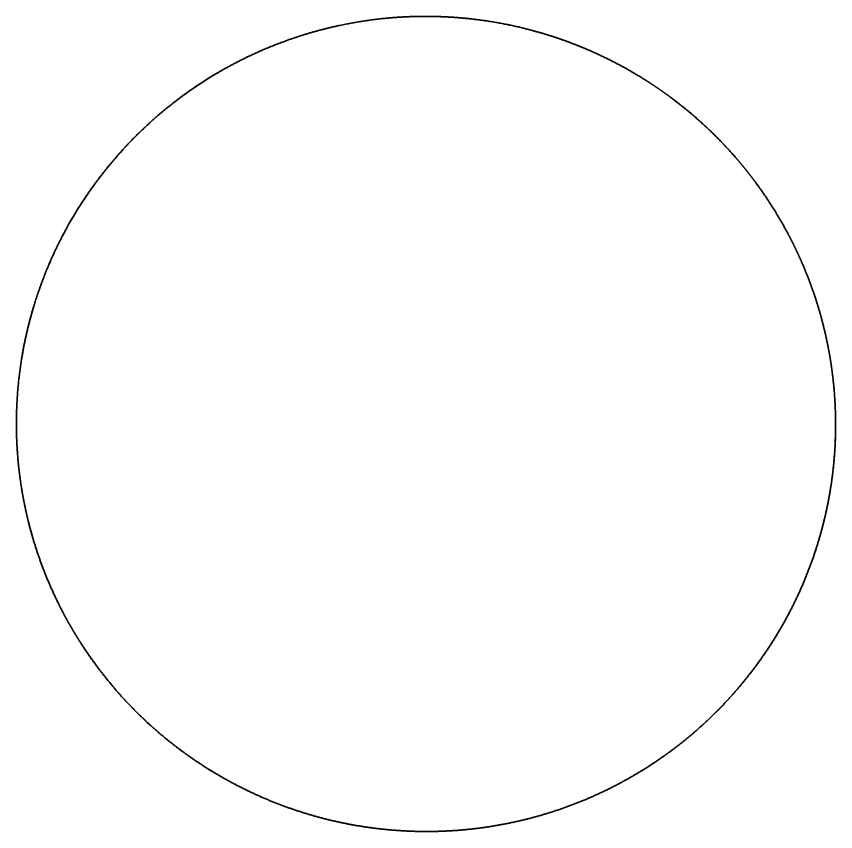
# Model space of a CAD drawing. Header units: millimetres. Extents: x 0 to 2650, y -1173 to 718.
# Drawn here: x 570.69 to 607.69, y -716.35 to -679.51 of the extents above; entities that cross this region are included whole.
import ezdxf

# ---------------------------------------------------------------- set-up
doc = ezdxf.new("R2010")
doc.units = ezdxf.units.MM
doc.layers.add('Blocks', color=7, linetype='Continuous')
doc.layers.add('Blocks$Inner', color=7, linetype='Continuous', lineweight=25, true_color=0x007f00)
doc.layers.add('Blocks$Outline', color=7, linetype='Continuous', lineweight=35, true_color=0xff3f3f)

# ---------------------------------------------------------------- blocks, each defined once
blk = doc.blocks.new('Balcony Lounge Bench Top')
at = {"layer": 'Blocks$Inner'}
blk.add_rational_spline([(393.912, -117.94), (393.37, -117.94), (392.827, -117.964), (392.282, -118.012), (391.98, -118.039), (391.677, -118.074), (391.377, -118.116), (391.076, -118.157), (390.778, -118.207), (390.482, -118.263), (389.889, -118.375), (389.305, -118.517), (388.729, -118.686), (388.153, -118.855), (387.585, -119.053), (387.025, -119.279), (386.745, -119.392), (386.467, -119.512), (386.192, -119.64), (385.916, -119.767), (385.642, -119.903), (385.374, -120.043), (384.299, -120.607), (383.294, -121.268), (382.356, -122.024), (381.887, -122.402), (381.435, -122.804), (381.001, -123.231), (380.784, -123.445), (380.572, -123.664), (380.366, -123.888), (380.161, -124.111), (379.961, -124.338), (379.768, -124.57), (378.994, -125.498), (378.316, -126.493), (377.735, -127.556), (377.445, -128.088), (377.177, -128.64), (376.94, -129.199), (376.703, -129.758), (376.494, -130.325), (376.314, -130.9), (375.953, -132.05), (375.704, -133.232), (375.572, -134.447)], [1.00000000051, 1.00000000051, 1.00000000051, 1.00000000051, 1.00000000051, 1.00000000051, 1.00000000051, 1.00000000051, 1.00000000051, 1.00000000051, 1.00000000051, 1.00000000051, 1.00000000051, 1.00000000051, 1.00000000051, 1.00000000051, 1.00000000051, 1.00000000051, 1.00000000051, 1.00000000051, 1.00000000051, 1.00000000051, 1.00000000051, 1.00000000051, 1.00000000051, 1.00000000051, 1.00000000051, 1.00000000051, 1.00000000051, 1.00000000051, 1.00000000051, 1.00000000051, 1.00000000051, 1.00000000051, 1.00000000051, 1.00000000051, 1.00000000051, 1.00000000051, 1.00000000051, 1.00000000051, 1.00000000051, 1.00000000051, 1.00000000051, 1.00000000034, 1.00000000017, 1], degree=3, knots=[304.902351, 304.902351, 304.902351, 304.902351, 307.289279, 307.289279, 307.289279, 308.624375, 308.624375, 308.624375, 309.952775, 309.952775, 309.952775, 312.594983, 312.594983, 312.594983, 315.237945, 315.237945, 315.237945, 316.5673, 316.5673, 316.5673, 317.902261, 317.902261, 317.902261, 323.198072, 323.198072, 323.198072, 325.852733, 325.852733, 325.852733, 327.187262, 327.187262, 327.187262, 328.513808, 328.513808, 328.513808, 333.806045, 333.806045, 333.806045, 336.472222, 336.472222, 336.472222, 339.119462, 339.119462, 339.119462, 344.424455, 344.424455, 344.424455, 344.424455], dxfattribs=at)
for points, knots in [([(412.183, -138.43), (412.249, -137.824), (412.285, -137.215), (412.291, -136.605), (412.297, -135.997), (412.274, -135.388), (412.22, -134.782), (412.113, -133.574), (411.891, -132.389), (411.552, -131.226), (411.382, -130.643), (411.182, -130.063), (410.956, -129.5), (410.73, -128.939), (410.478, -128.39), (410.2, -127.854), (409.922, -127.319), (409.618, -126.8), (409.289, -126.295), (408.958, -125.787), (408.603, -125.295), (408.224, -124.822), (407.467, -123.878), (406.626, -123.018), (405.701, -122.24), (405.24, -121.853), (404.761, -121.489), (404.264, -121.148), (404.014, -120.977), (403.759, -120.812), (403.501, -120.653), (403.243, -120.495), (402.982, -120.343), (402.717, -120.198), (401.662, -119.619), (400.561, -119.149), (399.414, -118.787), (399.126, -118.696), (398.837, -118.613), (398.546, -118.537), (398.253, -118.46), (397.958, -118.39), (397.662, -118.329), (397.073, -118.205), (396.479, -118.111), (395.88, -118.046), (395.226, -117.975), (394.57, -117.94), (393.912, -117.94)], [273.782986, 273.782986, 273.782986, 273.782986, 275.612954, 275.612954, 275.612954, 277.439114, 277.439114, 277.439114, 281.071996, 281.071996, 281.071996, 282.90192, 282.90192, 282.90192, 284.717848, 284.717848, 284.717848, 286.529762, 286.529762, 286.529762, 288.355081, 288.355081, 288.355081, 291.993199, 291.993199, 291.993199, 293.810003, 293.810003, 293.810003, 294.725408, 294.725408, 294.725408, 295.638046, 295.638046, 295.638046, 299.267578, 299.267578, 299.267578, 300.177964, 300.177964, 300.177964, 301.09352, 301.09352, 301.09352, 302.913039, 302.913039, 302.913039, 304.902351, 304.902351, 304.902351, 304.902351]), ([(375.462, -136.482), (375.463, -137.66), (375.576, -138.826), (375.91, -140.556), (376.049, -141.13), (376.378, -142.251), (376.569, -142.801), (377.214, -144.418), (377.746, -145.456), (379.012, -147.437), (379.73, -148.352), (380.926, -149.615), (381.345, -150.018), (382.224, -150.786), (382.686, -151.152), (384.109, -152.174), (385.11, -152.757), (386.69, -153.487), (387.23, -153.707), (388.336, -154.096), (388.897, -154.263), (390.588, -154.682), (391.733, -154.853), (393.219, -154.931), (393.544, -154.94), (393.87, -154.94)], [217.619374, 217.619374, 217.619374, 217.619374, 221.127857, 221.127857, 222.882099, 222.882099, 224.636341, 224.636341, 228.144824, 228.144824, 231.653307, 231.653307, 233.407549, 233.407549, 235.16179, 235.16179, 238.670273, 238.670273, 240.424515, 240.424515, 242.178757, 242.178757, 245.68724, 245.68724, 246.661792, 246.661792, 246.661792, 246.661792]), ([(393.87, -154.94), (394.109, -154.94), (394.35, -154.935), (394.59, -154.926), (394.891, -154.914), (395.191, -154.895), (395.491, -154.868), (396.689, -154.762), (397.865, -154.539), (399.02, -154.201), (399.31, -154.116), (399.598, -154.024), (399.883, -153.925), (400.169, -153.825), (400.454, -153.718), (400.735, -153.605), (401.293, -153.379), (401.839, -153.127), (402.373, -152.848), (403.443, -152.287), (404.449, -151.628), (405.391, -150.869), (405.863, -150.488), (406.316, -150.085), (406.748, -149.66), (407.178, -149.238), (407.586, -148.795), (407.973, -148.333), (408.36, -147.869), (408.724, -147.388), (409.065, -146.888), (409.406, -146.387), (409.727, -145.864), (410.018, -145.331), (410.599, -144.268), (411.071, -143.158), (411.435, -142.001), (411.618, -141.421), (411.772, -140.832), (411.896, -140.236), (412.022, -139.639), (412.117, -139.037), (412.183, -138.43)], [246.661792, 246.661792, 246.661792, 246.661792, 247.387831, 247.387831, 247.387831, 248.298214, 248.298214, 248.298214, 251.927701, 251.927701, 251.927701, 252.840322, 252.840322, 252.840322, 253.755727, 253.755727, 253.755727, 255.572538, 255.572538, 255.572538, 259.210671, 259.210671, 259.210671, 261.036024, 261.036024, 261.036024, 262.847975, 262.847975, 262.847975, 264.663937, 264.663937, 264.663937, 266.493896, 266.493896, 266.493896, 270.126839, 270.126839, 270.126839, 271.953012, 271.953012, 271.953012, 273.782986, 273.782986, 273.782986, 273.782986])]:
    blk.add_open_spline(points, degree=3, knots=knots, dxfattribs=at)
blk.add_open_spline([(375.572, -134.447), (375.497, -135.127), (375.461, -135.806), (375.462, -136.482)], degree=3, dxfattribs=at)
at = {"layer": 'Blocks$Outline'}
blk.add_rational_spline([(375.572, -134.447), (375.704, -133.232), (375.953, -132.05), (376.314, -130.9), (376.494, -130.325), (376.703, -129.758), (376.94, -129.199), (377.177, -128.64), (377.445, -128.088), (377.735, -127.556), (378.316, -126.493), (378.994, -125.498), (379.768, -124.57), (379.961, -124.338), (380.161, -124.111), (380.366, -123.888), (380.572, -123.664), (380.784, -123.445), (381.001, -123.231), (381.435, -122.804), (381.887, -122.402), (382.356, -122.024), (383.294, -121.268), (384.299, -120.607), (385.374, -120.043), (385.642, -119.903), (385.916, -119.767), (386.192, -119.64), (386.467, -119.512), (386.745, -119.392), (387.025, -119.279), (387.585, -119.053), (388.153, -118.855), (388.729, -118.686), (389.305, -118.517), (389.889, -118.375), (390.482, -118.263), (390.778, -118.207), (391.076, -118.157), (391.377, -118.116), (391.677, -118.074), (391.98, -118.039), (392.282, -118.012), (392.827, -117.964), (393.37, -117.94), (393.912, -117.94), (394.57, -117.94), (395.226, -117.975), (395.88, -118.046), (396.479, -118.111), (397.073, -118.205), (397.662, -118.329), (397.958, -118.39), (398.253, -118.46), (398.546, -118.537), (398.837, -118.613), (399.126, -118.696), (399.414, -118.787), (400.561, -119.149), (401.662, -119.619), (402.717, -120.198), (402.982, -120.343), (403.243, -120.495), (403.501, -120.653), (403.759, -120.812), (404.014, -120.977), (404.264, -121.148), (404.761, -121.489), (405.24, -121.853), (405.701, -122.24), (406.626, -123.018), (407.467, -123.878), (408.224, -124.822), (408.603, -125.295), (408.958, -125.787), (409.289, -126.295), (409.618, -126.8), (409.922, -127.319), (410.2, -127.854), (410.478, -128.39), (410.73, -128.939), (410.956, -129.5), (411.182, -130.063), (411.382, -130.643), (411.552, -131.226), (411.891, -132.389), (412.113, -133.574), (412.22, -134.782), (412.274, -135.388), (412.297, -135.997), (412.291, -136.605), (412.285, -137.215), (412.249, -137.824), (412.183, -138.43), (412.117, -139.037), (412.022, -139.639), (411.896, -140.236), (411.772, -140.832), (411.618, -141.421), (411.435, -142.001), (411.071, -143.158), (410.599, -144.268), (410.018, -145.331), (409.727, -145.864), (409.406, -146.387), (409.065, -146.888), (408.724, -147.388), (408.36, -147.869), (407.973, -148.333), (407.586, -148.795), (407.178, -149.238), (406.748, -149.66), (406.316, -150.085), (405.863, -150.488), (405.391, -150.869), (404.449, -151.628), (403.443, -152.287), (402.373, -152.848), (401.839, -153.127), (401.293, -153.379), (400.735, -153.605), (400.454, -153.718), (400.169, -153.825), (399.883, -153.925), (399.598, -154.024), (399.31, -154.116), (399.02, -154.201), (397.865, -154.539), (396.689, -154.762), (395.491, -154.868), (395.191, -154.895), (394.891, -154.914), (394.59, -154.926), (394.35, -154.935), (394.109, -154.94), (393.87, -154.94), (393.544, -154.94), (393.219, -154.931), (391.733, -154.853), (390.588, -154.682), (388.897, -154.263), (388.336, -154.096), (387.23, -153.707), (386.69, -153.487), (385.11, -152.757), (384.109, -152.174), (382.686, -151.152), (382.224, -150.786), (381.345, -150.018), (380.926, -149.615), (379.73, -148.352), (379.012, -147.437), (377.746, -145.456), (377.214, -144.418), (376.569, -142.801), (376.378, -142.251), (376.049, -141.13), (375.91, -140.556), (375.576, -138.826), (375.463, -137.66), (375.462, -136.482), (375.461, -135.806), (375.497, -135.127), (375.572, -134.447)], [0.999999999488, 0.999999999658, 0.999999999828, 0.999999999997, 0.999999999998, 0.999999999998, 0.999999999998, 0.999999999998, 0.999999999998, 0.999999999998, 0.999999999998, 0.999999999999, 0.999999999999, 0.999999999999, 0.999999999999, 0.999999999999, 0.999999999999, 0.999999999999, 0.999999999999, 0.999999999999, 0.999999999999, 0.999999999999, 0.999999999999, 1, 1, 1, 1, 1, 1, 1, 1, 1, 1, 1, 1, 1, 1, 1, 1, 1, 1, 1, 1, 1, 1, 1, 1, 1, 1, 1, 1, 1, 1, 1, 1, 1, 1, 1, 1, 1, 1, 1, 1, 1, 1, 1, 1, 1, 1, 1, 1, 1, 1, 1, 1, 1, 1, 1, 1, 1, 1, 1, 1, 1, 1, 1, 1, 1, 1, 1, 1, 1, 1, 1, 1, 1, 1, 1, 1, 1, 1, 1, 1, 1, 1, 1, 1, 1, 1, 1, 1, 1, 1, 1, 1, 1, 1, 1, 1, 1, 1, 1, 1, 1, 1, 1, 1, 1, 1, 1, 1, 1, 1, 1, 1, 1, 1, 1, 1, 1, 1, 1, 1, 1, 1, 1, 1, 1, 1, 1, 1, 1, 1, 1, 1, 1, 1, 1, 1, 1, 1, 1, 1, 1], degree=3, knots=[-344.424455, -344.424455, -344.424455, -344.424455, -339.119462, -339.119462, -339.119462, -336.472222, -336.472222, -336.472222, -333.806045, -333.806045, -333.806045, -328.513808, -328.513808, -328.513808, -327.187262, -327.187262, -327.187262, -325.852733, -325.852733, -325.852733, -323.198072, -323.198072, -323.198072, -317.902261, -317.902261, -317.902261, -316.5673, -316.5673, -316.5673, -315.237945, -315.237945, -315.237945, -312.594983, -312.594983, -312.594983, -309.952775, -309.952775, -309.952775, -308.624375, -308.624375, -308.624375, -307.289279, -307.289279, -307.289279, -304.902351, -304.902351, -304.902351, -302.913039, -302.913039, -302.913039, -301.09352, -301.09352, -301.09352, -300.177964, -300.177964, -300.177964, -299.267578, -299.267578, -299.267578, -295.638046, -295.638046, -295.638046, -294.725408, -294.725408, -294.725408, -293.810003, -293.810003, -293.810003, -291.993199, -291.993199, -291.993199, -288.355081, -288.355081, -288.355081, -286.529762, -286.529762, -286.529762, -284.717848, -284.717848, -284.717848, -282.90192, -282.90192, -282.90192, -281.071996, -281.071996, -281.071996, -277.439114, -277.439114, -277.439114, -275.612954, -275.612954, -275.612954, -273.782986, -273.782986, -273.782986, -271.953012, -271.953012, -271.953012, -270.126839, -270.126839, -270.126839, -266.493896, -266.493896, -266.493896, -264.663937, -264.663937, -264.663937, -262.847975, -262.847975, -262.847975, -261.036024, -261.036024, -261.036024, -259.210671, -259.210671, -259.210671, -255.572538, -255.572538, -255.572538, -253.755727, -253.755727, -253.755727, -252.840322, -252.840322, -252.840322, -251.927701, -251.927701, -251.927701, -248.298214, -248.298214, -248.298214, -247.387831, -247.387831, -247.387831, -246.661792, -246.661792, -246.661792, -245.68724, -245.68724, -242.178757, -242.178757, -240.424515, -240.424515, -238.670273, -238.670273, -235.16179, -235.16179, -233.407549, -233.407549, -231.653307, -231.653307, -228.144824, -228.144824, -224.636341, -224.636341, -222.882099, -222.882099, -221.127857, -221.127857, -217.619374, -217.619374, -217.619374, -214.647898, -214.647898, -214.647898, -214.647898], dxfattribs=at)

msp = doc.modelspace()

# ---------------------------------------------------------------- block references
at = {"layer": 'Blocks', "rotation": 270.0000000000026}
msp.add_blockref('Balcony Lounge Bench Top', (725.626, -304.048), dxfattribs=at)

doc.saveas('drawing.dxf')
